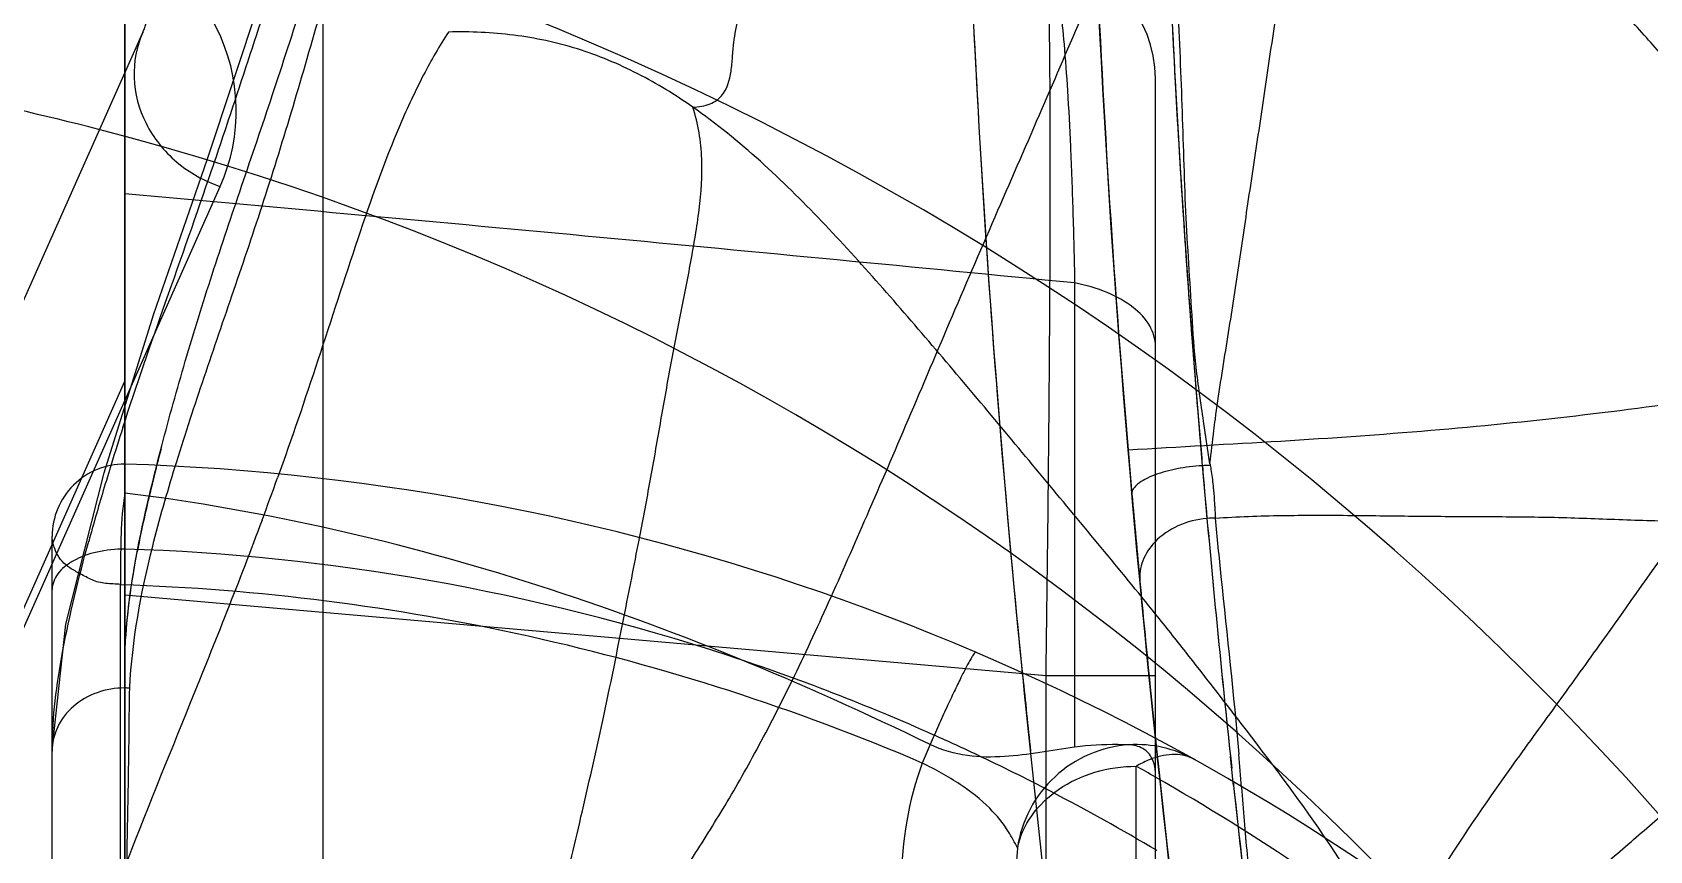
# Model space of a CAD drawing. Header units: millimetres. Extents: x 23075 to 24509, y -21593 to -20579.
# Drawn here: x 23388.83 to 23395.58, y -20948.7 to -20945.29 of the extents above; entities that cross this region are included whole.
import ezdxf

# ---------------------------------------------------------------- set-up
doc = ezdxf.new("R2010")
doc.units = ezdxf.units.MM
doc.header["$LTSCALE"] = 8
doc.layers.add('Cav-cor', color=30, linetype='Continuous')

# ---------------------------------------------------------------- blocks, each defined once
blk = doc.blocks.new('20160901.135302')
at = {"layer": 'Cav-cor', "color": 241}
for p, q in [((-2.7936, -31.62), (-2.7936, -59.3632)), ((-3.62, -73.9832), (-3.62, -34.1646)), ((-6.3568, -43.0319), (-3.545, -36.7166)), ((-6.3568, -43.0319), (-3.545, -36.7166)), ((0.68, -57.5355), (0.68, -36.9096)), ((-5.9265, -43.4307), (-3.2219, -37.3591)), ((0.343, -37.7619), (0.343, -39.698)), ((-6.17, -43.8987), (-3.62, -38.1713)), ((0.8798, -38.339), (0.9059, -38.517)), ((0.8864, -38.6467), (0.8951, -38.7441)), ((-3.923, -44.2716), (-3.923, -38.819)), ((-3.6373, -42.598), (-3.6373, -39.0205)), ((0.2236, -39.4001), (-3.62, -39.0638)), ((0.1268, -39.403), (0.1152, -39.285)), ((0.68, -39.4001), (0.2236, -39.4001)), ((0.2236, -47.4599), (0.2236, -39.4001)), ((0.6538, -39.4026), (0.6583, -39.4473)), ((0.6804, -39.6619), (0.682, -39.677)), ((0.682, -39.677), (0.6891, -39.7439)), ((0.6891, -39.7439), (0.6915, -39.7664)), ((0.9927, -39.7348), (0.9982, -39.7861)), ((0.9959, -39.765), (0.9929, -39.7364)), ((0.9959, -39.7646), (0.9929, -39.7364)), ((0.5995, -41.879), (0.5995, -39.7776)), ((0.6915, -39.7664), (0.6955, -39.8043)), ((0.6955, -39.8043), (0.7027, -39.871)), ((0.9951, -39.7577), (0.9959, -39.765)), ((1.006, -39.8582), (0.9959, -39.7646)), ((1.006, -39.8582), (0.9959, -39.765)), ((1.005, -39.849), (1.0059, -39.8577)), ((1.005, -39.849), (1.0059, -39.8577))]:
    blk.add_line(p, q, dxfattribs=at)
blk.add_lwpolyline([(-3.923, -39.7089), (-3.8658, -39.1848), (-3.7067, -38.5542), (-3.5, -37.8948), (-3.2743, -37.2448), (-3.0578, -36.5912), (-2.8433, -35.965), (-2.6065, -35.4441), (-2.3382, -35.0392), (-2.0384, -34.7076), (-1.7622, -34.4323)], dxfattribs=at)
for centre, radius, start, end in [((40.9891, -34.7064), 40.2876, 180.05339, 183.08494), ((-6.62, -48.3114), 12.5625, 350.17505, 79.74816), ((-3.928, -37.0446), 0.7729, 335.99349, 77.68357), ((0.18, -36.9096), 0.5, 0, 85), ((49.5563, -34.2849), 49.1679, 182.56308, 185.08451), ((45.0777, -34.5273), 44.38, 182.61121, 183.07035), ((50.1179, -34.2368), 49.4285, 183.05905, 184.82617), ((50.5213, -34.2109), 49.8327, 183.06403, 184.96554), ((49.0582, -34.3024), 48.3668, 183.08384, 184.40408), ((-6.62, -48.3114), 11.5575, 75.5091, 78.9904), ((-6.62, -48.3114), 11.5575, 350.53111, 75.5091), ((-48.9524, -541.9907), 506.6328, 84.416284, 84.866433), ((53.3008, -33.989), 52.6209, 184.38954, 184.61067), ((55.15, -33.8393), 54.4762, 184.61131, 184.9335), ((8.4637, -42.2744), 12.7081, 162.08424, 162.79228), ((6.9653, -41.1723), 10.7825, 165.39582, 165.81799), ((55.8235, -33.782), 55.1521, 184.79821, 184.93259), ((-3.6215, -38.819), 0.3015, 89.71498, 179.99677), ((7.1916, -41.8807), 11.3764, 162.79095, 163.38357), ((-3.923, -48.3114), 9.7987, 51.26654, 88.228), ((57.2052, -33.6624), 56.539, 184.93295, 185.15664), ((0.9229, -39.3259), 0.8031, 91.14518, 93.36922), ((56.8124, -33.6967), 56.1446, 184.93257, 185.058), ((3.9134, -40.4082), 7.6364, 165.92112, 166.80752), ((5.6047, -40.8272), 9.3788, 165.82553, 165.95207), ((-18.1359, -33.1086), 16.1091, 339.49793, 340.16354), ((5.3424, -41.3343), 9.4482, 163.35217, 164.69035), ((58.6216, -33.5339), 58.2641, 185.030129, 185.39045), ((2.1336, -39.9937), 5.809, 166.78164, 167.93827), ((0.9359, -39.7397), 4.5847, 167.91511, 169.2389), ((0.9292, -39.1268), 0.3843, 89.99916, 95.09424), ((62.5998, -33.1631), 61.9566, 185.1681, 186.090231), ((62.5922, -33.1639), 61.949, 185.16808, 186.088834), ((-67.6079, -26.0228), 67.3631, 348.761217, 349.036455), ((-3.9118, -47.8735), 9.0066, 71.79671, 88.1437), ((-3.9488, -48.3102), 9.2949, 66.84013, 88.07965), ((62.067, -33.2085), 61.7248, 185.390734, 185.759415), ((-13.6563, -50.6608), 18.3905, 38.14743, 38.77701), ((-3.9082, -47.8593), 8.992, 65.93473, 71.7899), ((-26.8791, -61.057), 35.2108, 37.54728, 38.16083), ((64.5338, -32.9796), 64.7265, 185.695377, 185.973385), ((-3.6215, -39.797), 0.3457, 86.34598, 89.75235), ((65.6199, -32.8507), 65.2957, 185.798346, 185.987573), ((-3.915, -47.8759), 9.01, 64.69857, 65.93839), ((9.2203, -43.8226), 10.3428, 156.43137, 156.89767), ((-3.9103, -47.8659), 8.9989, 62.52401, 64.69858), ((0.6019, -40.1852), 0.4977, 60.90093, 93.73587), ((-45.3913, -43.6224), 46.5818, 4.6261, 4.79578), ((-3.9212, -47.897), 9.2929, 51.26438, 60.32181), ((77.9738, -31.494), 77.421, 186.202065, 187.167653), ((77.9699, -31.4945), 77.417, 186.202051, 187.167298), ((-3.9031, -47.8521), 8.9833, 59.274, 62.52411), ((1.3924, -40.2575), 1.2954, 173.85883, 180.02641)]:
    blk.add_arc(centre, radius, start, end, dxfattribs=at)
for points, knots in [([(1.5914, -33.6727), (1.5717, -33.8242), (1.5324, -34.1541), (1.4619, -34.6836), (1.3806, -35.2691), (1.2928, -35.8849), (1.217, -36.4036), (1.1566, -36.8175), (1.1111, -37.125), (1.0647, -37.4279), (1.0217, -37.7277), (0.9747, -38.0271), (0.9421, -38.228), (0.9286, -38.3303)], [0, 0, 0, 0, 0.09741, 0.211837, 0.340631, 0.474307, 0.608499, 0.674867, 0.741043, 0.80675, 0.870246, 0.93419, 1, 1, 1, 1]), ([(-3.62, -39.3677), (-3.62, -39.1677), (-3.5695, -38.855), (-3.4651, -38.4326), (-3.3683, -38.0836), (-3.2561, -37.7231), (-3.1315, -37.3546), (-3.0019, -36.9748), (-2.8334, -36.453), (-2.6729, -35.9366), (-2.4715, -35.4641), (-2.3066, -35.1708), (-2.1299, -34.9261), (-1.9453, -34.7205), (-1.7578, -34.5374), (-1.6356, -34.4171), (-1.5763, -34.3556)], [0, 0, 0, 0, 0.108838, 0.170672, 0.237097, 0.305839, 0.376148, 0.448782, 0.524228, 0.674625, 0.742766, 0.803336, 0.857372, 0.906693, 0.953503, 1, 1, 1, 1]), ([(-3.5995, -39.4521), (-3.5895, -39.2524), (-3.5311, -38.9402), (-3.4097, -38.52), (-3.2958, -38.1728), (-3.1716, -37.8118), (-3.0445, -37.4377), (-2.9231, -37.0484), (-2.8073, -36.6467), (-2.6901, -36.2424), (-2.5329, -35.7446), (-2.3384, -35.2999), (-2.0909, -34.9417), (-1.849, -34.6633), (-1.6518, -34.4822), (-1.5256, -34.3603)], [0, 0, 0, 0, 0.107319, 0.168971, 0.234898, 0.303313, 0.373888, 0.446926, 0.522093, 0.598275, 0.672754, 0.802389, 0.856517, 0.905833, 1, 1, 1, 1]), ([(4.1896, -38.3059), (4.1448, -38.1851), (4.0325, -37.9534), (3.8166, -37.6354), (3.5693, -37.3425), (3.3006, -37.0686), (3.0339, -36.7923), (2.7787, -36.5054), (2.5352, -36.2088), (2.3339, -35.96), (2.1772, -35.7572), (2.0602, -35.6039), (1.9377, -35.4554), (1.8042, -35.3175), (1.6577, -35.1946), (1.499, -35.088), (1.3281, -35.001), (1.1492, -34.9299), (0.9665, -34.8691), (0.7214, -34.7947), (0.4121, -34.7128), (0.0371, -34.6334), (-0.2178, -34.602), (-0.3453, -34.6)], [0, 0, 0, 0, 0.062983, 0.125067, 0.187429, 0.250016, 0.312509, 0.375013, 0.437575, 0.500011, 0.531371, 0.562838, 0.594208, 0.625397, 0.656458, 0.687475, 0.718612, 0.749976, 0.781419, 0.812705, 0.875097, 0.937694, 1, 1, 1, 1]), ([(2.7333, -51.2277), (2.5672, -50.9196), (2.3333, -50.4487), (2.0653, -49.8013), (1.828, -49.1414), (1.5813, -48.2994), (1.3368, -47.2758), (1.1177, -46.2461), (0.8567, -44.8668), (0.6361, -43.48), (0.4425, -42.0895), (0.2635, -40.6968), (0.0709, -38.9518), (-0.0853, -36.8507), (-0.1248, -35.4461), (-0.1249, -34.7439)], [0, 0, 0, 0, 0.062341, 0.093541, 0.124757, 0.187213, 0.249699, 0.312199, 0.374707, 0.499738, 0.562262, 0.624789, 0.749849, 0.87492, 1, 1, 1, 1]), ([(0.7223, -34.7401), (0.7243, -34.8891), (0.7289, -35.1912), (0.7469, -35.6469), (0.7538, -36.1072), (0.7689, -36.4901), (0.7814, -36.7942), (0.7904, -37.0195), (0.7977, -37.2427), (0.8043, -37.4631), (0.8182, -37.6803), (0.831, -37.8964), (0.8456, -38.1165), (0.8685, -38.2637), (0.8798, -38.339)], [0, 0, 0, 0, 0.124076, 0.251453, 0.379639, 0.507283, 0.57042, 0.632981, 0.694985, 0.75628, 0.816528, 0.876116, 0.936573, 1, 1, 1, 1]), ([(-1.5857, -40.6882), (-1.53, -40.5961), (-1.4246, -40.4258), (-1.2671, -40.1844), (-1.1194, -39.9518), (-0.9756, -39.699), (-0.8286, -39.411), (-0.6775, -39.0839), (-0.518, -38.7203), (-0.3459, -38.3221), (-0.1666, -37.8966), (0.0205, -37.4641), (0.2038, -37.0436), (0.3752, -36.6445), (0.5398, -36.2718), (0.7449, -35.8346), (0.9061, -35.5268), (1.0136, -35.3349)], [0, 0, 0, 0, 0.054206, 0.100811, 0.145046, 0.192877, 0.247172, 0.307729, 0.374188, 0.447003, 0.526106, 0.606612, 0.6842, 0.756994, 0.825202, 0.8893, 1, 1, 1, 1]), ([(3.56, -37.8124), (3.4754, -37.6892), (3.3015, -37.446), (3.075, -37.1488), (2.8844, -36.9184), (2.7387, -36.748), (2.5876, -36.5824), (2.4294, -36.4235), (2.2688, -36.2671), (2.1025, -36.1166), (1.9322, -35.9708), (1.759, -35.8283), (1.5802, -35.6929), (1.3973, -35.5634), (1.2083, -35.4438), (1.0783, -35.3712), (1.0136, -35.3349)], [0, 0, 0, 0, 0.125056, 0.250121, 0.312658, 0.375197, 0.437706, 0.500232, 0.562777, 0.625299, 0.687839, 0.750397, 0.812946, 0.875486, 0.937887, 1, 1, 1, 1]), ([(-3.6282, -38.3652), (-3.5715, -38.1896), (-3.447, -37.8323), (-3.2863, -37.3807), (-3.1608, -37.0033), (-3.0649, -36.7115), (-2.9691, -36.4196), (-2.9024, -36.2263), (-2.8673, -36.1314)], [0, 0, 0, 0, 0.234521, 0.480922, 0.609432, 0.740106, 0.87133, 1, 1, 1, 1]), ([(-1.25, -37.0286), (-1.2253, -37.0277), (-1.1807, -37.0216), (-1.1115, -36.9739), (-1.0906, -36.8947), (-1.0846, -36.8194), (-1.0781, -36.7434), (-1.062, -36.6558), (-1.0363, -36.5591), (-1.012, -36.47), (-0.9924, -36.3861), (-0.9798, -36.332), (-0.9734, -36.3059)], [0, 0, 0, 0, 0.089866, 0.158853, 0.29202, 0.364659, 0.436063, 0.567654, 0.687491, 0.798549, 0.902528, 1, 1, 1, 1]), ([(0.2236, -39.4001), (0.2264, -39.2058), (0.2313, -38.8246), (0.2369, -38.2712), (0.2399, -37.8336), (0.2412, -37.5104), (0.2415, -37.2938), (0.2412, -37.0975), (0.2404, -36.9234), (0.239, -36.7732), (0.2373, -36.6636), (0.2357, -36.5889), (0.2343, -36.5429), (0.2329, -36.5038), (0.2314, -36.4715), (0.2297, -36.4468), (0.2281, -36.4278), (0.2262, -36.4185), (0.225, -36.4116), (0.2236, -36.4115)], [0, 0, 0, 0, 0.195, 0.382506, 0.555338, 0.634137, 0.706822, 0.772693, 0.831115, 0.881528, 0.923455, 0.941109, 0.956503, 0.969599, 0.98037, 0.988795, 0.994858, 0.998565, 1, 1, 1, 1]), ([(0.2236, -36.4115), (0.2277, -36.4118), (0.2371, -36.4193), (0.2522, -36.4498), (0.2684, -36.516), (0.2851, -36.6264), (0.3006, -36.7793), (0.3145, -36.9726), (0.3264, -37.2046), (0.3362, -37.4719), (0.3409, -37.6617), (0.343, -37.7619)], [0, 0, 0, 0, 0.009082, 0.023807, 0.075061, 0.157058, 0.269744, 0.412235, 0.582983, 0.779846, 1, 1, 1, 1]), ([(-3.545, -36.7166), (-3.571, -36.775), (-3.5961, -36.9078), (-3.5426, -37.1046), (-3.412, -37.2679), (-3.2881, -37.3371), (-3.2219, -37.3591)], [0, 0, 0, 0, 0.238701, 0.484507, 0.73957, 1, 1, 1, 1]), ([(-2.2693, -36.7153), (-2.3073, -36.7729), (-2.3797, -36.8995), (-2.5125, -37.1853), (-2.653, -37.585), (-2.8115, -38.08), (-2.9239, -38.4121), (-2.9826, -38.575)], [0, 0, 0, 0, 0.103689, 0.218716, 0.473205, 0.739666, 1, 1, 1, 1]), ([(-1.25, -37.0286), (-1.3231, -36.9772), (-1.4776, -36.8831), (-1.7286, -36.7774), (-1.9966, -36.721), (-2.1786, -36.7131), (-2.2693, -36.7153)], [0, 0, 0, 0, 0.247003, 0.498394, 0.749249, 1, 1, 1, 1]), ([(-1.4742, -38.8343), (-1.4593, -38.7568), (-1.4297, -38.6002), (-1.3881, -38.3639), (-1.3468, -38.1279), (-1.302, -37.8976), (-1.2577, -37.675), (-1.221, -37.4588), (-1.2041, -37.242), (-1.2278, -37.0979), (-1.25, -37.0286)], [0, 0, 0, 0, 0.129165, 0.261075, 0.392927, 0.521472, 0.645318, 0.764585, 0.880639, 1, 1, 1, 1]), ([(0.6807, -39.143), (0.6058, -39.0498), (0.4537, -38.8652), (0.2244, -38.5893), (-0.0048, -38.3133), (-0.2358, -38.0389), (-0.4701, -37.7674), (-0.7107, -37.5022), (-0.9653, -37.249), (-1.1517, -37.0978), (-1.25, -37.0286)], [0, 0, 0, 0, 0.125007, 0.250016, 0.374988, 0.500009, 0.624958, 0.749913, 0.874241, 1, 1, 1, 1]), ([(0.68, -38.0262), (0.68, -37.9967), (0.6601, -37.9322), (0.5849, -37.8549), (0.4756, -37.7953), (0.3895, -37.7709), (0.343, -37.7619)], [0, 0, 0, 0, 0.193024, 0.41889, 0.689849, 1, 1, 1, 1]), ([(1.2876, -41.344), (1.3324, -41.2347), (1.4362, -41.0037), (1.5843, -40.7113), (1.7243, -40.4555), (1.9025, -40.1593), (2.1148, -39.8491), (2.3495, -39.5277), (2.5909, -39.1929), (2.8261, -38.8585), (3.0609, -38.5297), (3.2063, -38.327), (3.3195, -38.1653), (3.4265, -38.0067), (3.505, -37.8881), (3.56, -37.8124)], [0, 0, 0, 0, 0.084197, 0.180375, 0.23354, 0.291972, 0.426731, 0.501206, 0.575693, 0.720832, 0.792625, 0.863638, 0.89867, 0.933286, 1, 1, 1, 1]), ([(0.566, -38.4579), (0.7783, -38.4449), (1.1995, -38.4233), (1.8227, -38.3799), (2.4288, -38.3197), (2.8252, -38.2665), (3.0203, -38.2389)], [0, 0, 0, 0, 0.258848, 0.513304, 0.760223, 1, 1, 1, 1]), ([(2.1171, -40.5649), (2.1768, -40.5118), (2.2975, -40.4057), (2.4812, -40.2501), (2.663, -40.095), (2.838, -39.9411), (3.0058, -39.7945), (3.161, -39.6522), (3.3002, -39.5076), (3.4194, -39.3565), (3.5283, -39.2081), (3.631, -39.0681), (3.7239, -38.9334), (3.8141, -38.8056), (3.904, -38.6831), (3.9897, -38.5579), (4.085, -38.4324), (4.1542, -38.3496), (4.1896, -38.3059)], [0, 0, 0, 0, 0.077813, 0.156327, 0.234364, 0.310366, 0.383134, 0.451228, 0.515291, 0.57815, 0.638392, 0.694496, 0.747111, 0.797609, 0.846734, 0.894933, 0.945278, 1, 1, 1, 1]), ([(0.9286, -38.3303), (0.9265, -38.346), (0.9186, -38.4077), (0.9116, -38.4695), (0.9061, -38.5156)], [0, 0, 0, 0, 0.254178, 1, 1, 1, 1]), ([(1.4101, -44.9337), (1.2333, -43.9305), (0.9159, -41.7779), (0.6638, -39.6137), (0.566, -38.4579)], [0, 0, 0, 0, 0.467655, 1, 1, 1, 1]), ([(0.8757, -38.5242), (0.8402, -38.5263), (0.7734, -38.5345), (0.7082, -38.5515), (0.6787, -38.5624)], [0, 0, 0, 0, 0.530153, 1, 1, 1, 1]), ([(0.908, -38.5158), (0.9092, -38.5237), (0.9139, -38.5543), (0.918, -38.5849), (0.9205, -38.6077)], [0, 0, 0, 0, 0.257912, 1, 1, 1, 1]), ([(0.6787, -38.5624), (0.6642, -38.5678), (0.6384, -38.579), (0.6023, -38.6007), (0.5805, -38.6266), (0.5819, -38.6423)], [0, 0, 0, 0, 0.353474, 0.637399, 1, 1, 1, 1]), ([(-3.62, -38.6384), (-3.629, -38.695), (-3.6359, -38.7866), (-3.638, -38.9139), (-3.638, -38.984), (-3.6373, -39.0198)], [0, 0, 0, 0, 0.450038, 0.718639, 1, 1, 1, 1]), ([(-0.2597, -39.687), (-0.791, -39.4296), (-1.8819, -38.9765), (-3.0374, -38.7102), (-3.62, -38.6385)], [0, 0, 0, 0, 0.501391, 1, 1, 1, 1]), ([(0.9205, -38.6077), (0.9212, -38.6142), (0.9236, -38.6388), (0.9254, -38.6636), (0.9265, -38.6818)], [0, 0, 0, 0, 0.261724, 1, 1, 1, 1]), ([(0.9265, -38.6818), (0.9269, -38.6873), (0.9281, -38.7076), (0.929, -38.7279), (0.9293, -38.7428)], [0, 0, 0, 0, 0.267213, 1, 1, 1, 1]), ([(0.9293, -38.7428), (1.0217, -38.7367), (1.2055, -38.7302), (1.4801, -38.7308), (1.7527, -38.7344), (2.0242, -38.7366), (2.2945, -38.7369), (2.5186, -38.7448), (2.6971, -38.7515), (2.8746, -38.7558), (3.0946, -38.7616), (3.3556, -38.7817), (3.6137, -38.8004), (3.8703, -38.8196), (4.1261, -38.8402), (4.3826, -38.8561), (4.641, -38.8666), (4.9006, -38.8754), (5.0742, -38.8788), (5.1608, -38.8767)], [0, 0, 0, 0, 0.065548, 0.130198, 0.194454, 0.258658, 0.322511, 0.385868, 0.417449, 0.449015, 0.51167, 0.573263, 0.634325, 0.695023, 0.755472, 0.816047, 0.877083, 0.938595, 1, 1, 1, 1]), ([(-3.0471, -38.7507), (-3.1427, -39.0064), (-3.3376, -39.4934), (-3.5361, -39.9789), (-3.6261, -40.2136)], [0, 0, 0, 0, 0.520607, 1, 1, 1, 1]), ([(0.8951, -38.7441), (0.8534, -38.7478), (0.7734, -38.768), (0.7044, -38.8146), (0.6774, -38.843)], [0, 0, 0, 0, 0.515992, 1, 1, 1, 1]), ([(0.9292, -38.7428), (0.9368, -38.8238), (0.9692, -39.1523), (1.0066, -39.4802), (1.0274, -39.728)], [0, 0, 0, 0, 0.246703, 1, 1, 1, 1]), ([(-3.6373, -39.0198), (-3.658, -39.017), (-3.689, -39.0176), (-3.7293, -39.0113), (-3.7652, -38.9975), (-3.8041, -38.9758), (-3.8479, -38.9531), (-3.8827, -38.9247), (-3.906, -38.8896), (-3.9185, -38.8537), (-3.9229, -38.8298), (-3.923, -38.819)], [0, 0, 0, 0, 0.16353, 0.241779, 0.317942, 0.463014, 0.590877, 0.703893, 0.810929, 0.915834, 1, 1, 1, 1]), ([(-3.923, -39.7089), (-3.9225, -39.5725), (-3.8836, -39.2784), (-3.8123, -38.9924), (-3.7706, -38.8396)], [0, 0, 0, 0, 0.462655, 1, 1, 1, 1]), ([(0.6774, -38.843), (0.656, -38.8655), (0.6216, -38.9168), (0.6125, -38.9785), (0.6152, -39.0073)], [0, 0, 0, 0, 0.517267, 1, 1, 1, 1]), ([(-3.62, -38.8719), (-3.6588, -38.8718), (-3.7328, -38.8794), (-3.8181, -38.9089), (-3.8715, -38.9444), (-3.9081, -38.981), (-3.923, -39.0176), (-3.923, -39.0405)], [0, 0, 0, 0, 0.30968, 0.588509, 0.709608, 0.817324, 1, 1, 1, 1]), ([(-3.62, -39.3677), (-3.62, -39.329), (-3.6147, -39.1666), (-3.5912, -39.0052), (-3.5681, -38.8837)], [0, 0, 0, 0, 0.238303, 1, 1, 1, 1]), ([(-1.8941, -40.7032), (-1.8631, -40.5894), (-1.8015, -40.352), (-1.7141, -39.9796), (-1.6216, -39.5772), (-1.5654, -39.2972), (-1.5365, -39.1518)], [0, 0, 0, 0, 0.222256, 0.461959, 0.720712, 1, 1, 1, 1]), ([(-0.0692, -39.3024), (-0.0701, -39.302), (-0.0732, -39.3041), (-0.0769, -39.3088), (-0.0829, -39.3172), (-0.0936, -39.335), (-0.1103, -39.3657), (-0.1336, -39.4118), (-0.1612, -39.4689), (-0.1922, -39.5355), (-0.2255, -39.6092), (-0.2482, -39.6605), (-0.2597, -39.687)], [0, 0, 0, 0, 0.006799, 0.021477, 0.044849, 0.076958, 0.166653, 0.287737, 0.436609, 0.608718, 0.798839, 1, 1, 1, 1]), ([(-3.62, -39.4514), (-3.6592, -39.4512), (-3.7369, -39.4641), (-3.8373, -39.5211), (-3.9063, -39.6084), (-3.923, -39.6798), (-3.923, -39.7143)], [0, 0, 0, 0, 0.265577, 0.522353, 0.766038, 1, 1, 1, 1]), ([(-3.6108, -40.1898), (-3.6094, -40.063), (-3.6032, -39.8171), (-3.6016, -39.5712), (-3.5995, -39.4521)], [0, 0, 0, 0, 0.515655, 1, 1, 1, 1]), ([(0.343, -39.698), (0.2945, -39.7052), (0.1972, -39.7216), (0.0482, -39.7408), (-0.1077, -39.7402), (-0.2112, -39.7106), (-0.2597, -39.687)], [0, 0, 0, 0, 0.240234, 0.483516, 0.73544, 1, 1, 1, 1]), ([(0.5695, -39.6886), (0.5129, -39.6923), (0.3999, -39.7194), (0.2545, -39.8142), (0.1486, -39.952), (0.1126, -40.0626), (0.1044, -40.1189)], [0, 0, 0, 0, 0.249553, 0.49951, 0.749743, 1, 1, 1, 1]), ([(0.5695, -39.6886), (0.554, -39.6882), (0.4784, -39.6864), (0.4024, -39.6893), (0.343, -39.698)], [0, 0, 0, 0, 0.205444, 1, 1, 1, 1]), ([(0.6662, -39.7463), (0.6578, -39.7292), (0.6297, -39.6981), (0.5895, -39.6891), (0.5695, -39.6886)], [0, 0, 0, 0, 0.488604, 1, 1, 1, 1]), ([(0.844, -39.7504), (0.8191, -39.7365), (0.7572, -39.7211), (0.6967, -39.7357), (0.6661, -39.7461)], [0, 0, 0, 0, 0.467789, 1, 1, 1, 1]), ([(0.1045, -40.1186), (0.0925, -40.0961), (0.0611, -40.0361), (-0.0154, -39.9416), (-0.1388, -39.8454), (-0.2386, -39.7909), (-0.2931, -39.7643)], [0, 0, 0, 0, 0.140788, 0.373502, 0.66507, 1, 1, 1, 1]), ([(0.1044, -40.1189), (0.1147, -40.0709), (0.1578, -39.9755), (0.274, -39.865), (0.427, -39.794), (0.5415, -39.7778), (0.5995, -39.7778)], [0, 0, 0, 0, 0.228017, 0.471194, 0.73057, 1, 1, 1, 1]), ([(0.6661, -39.7461), (0.6607, -39.7482), (0.638, -39.7576), (0.616, -39.7688), (0.5995, -39.7778)], [0, 0, 0, 0, 0.236544, 1, 1, 1, 1]), ([(0.68, -39.8059), (0.68, -39.8007), (0.6789, -39.7802), (0.673, -39.76), (0.6662, -39.7463)], [0, 0, 0, 0, 0.257139, 1, 1, 1, 1]), ([(0.7027, -39.871), (0.7764, -40.5534), (0.9474, -41.9413), (1.1452, -43.3243), (1.2578, -44.027)], [0, 0, 0, 0, 0.490818, 1, 1, 1, 1]), ([(1.0059, -39.8577), (1.0788, -40.5308), (1.1896, -41.4292), (1.3119, -42.3266), (1.3435, -42.5522)], [0, 0, 0, 0, 0.74848, 1, 1, 1, 1]), ([(1.0387, -39.8654), (1.0463, -39.9586), (1.0622, -40.1527), (1.1026, -40.5693), (1.1673, -41.1294), (1.2597, -41.8299), (1.3166, -42.3095), (1.3435, -42.5522)], [0, 0, 0, 0, 0.103647, 0.216136, 0.464289, 0.72906, 1, 1, 1, 1]), ([(1.7909, -40.8574), (1.7421, -40.7172), (1.6227, -40.4433), (1.4657, -40.1897), (1.3818, -40.0666)], [0, 0, 0, 0, 0.499048, 1, 1, 1, 1])]:
    blk.add_open_spline(points, degree=3, knots=knots, dxfattribs=at)
for points in [[(0.566, -38.4579), (0.4616, -37.2243), (0.3985, -35.9864), (0.3985, -34.7439)], [(0.1152, -39.285), (0.0208, -38.3203), (-0.0511, -37.353), (-0.0906, -36.3845)], [(1.3818, -40.0666), (1.2729, -39.9066), (1.1557, -39.7524), (1.0378, -39.599)], [(-0.2931, -39.7643), (-0.3507, -39.9211), (-0.3792, -40.091), (-0.3792, -40.2581)], [(0.68, -39.8231), (0.6532, -39.8078), (0.6264, -39.7926), (0.5995, -39.7776)]]:
    blk.add_open_spline(points, degree=3, dxfattribs=at)
blk.add_rational_spline([(-3.545, -36.7166), (-3.4732, -36.5553), (-3.5365, -36.3904), (-3.6978, -36.3186)], [1, 0.8047378541, 0.8047378541, 1], degree=3, dxfattribs=at)

msp = doc.modelspace()

# ---------------------------------------------------------------- linework, layer by layer
at = {"layer": 'Cav-cor', "color": 241}
msp.add_line((23389.2147, -20736.8851), (23389.2147, -20996.8851), dxfattribs=at)

# ---------------------------------------------------------------- block references
at = {"layer": 'Cav-cor'}
msp.add_blockref('20160901.135302', (23392.8347, -20908.5737), dxfattribs=at)

doc.saveas('drawing.dxf')
